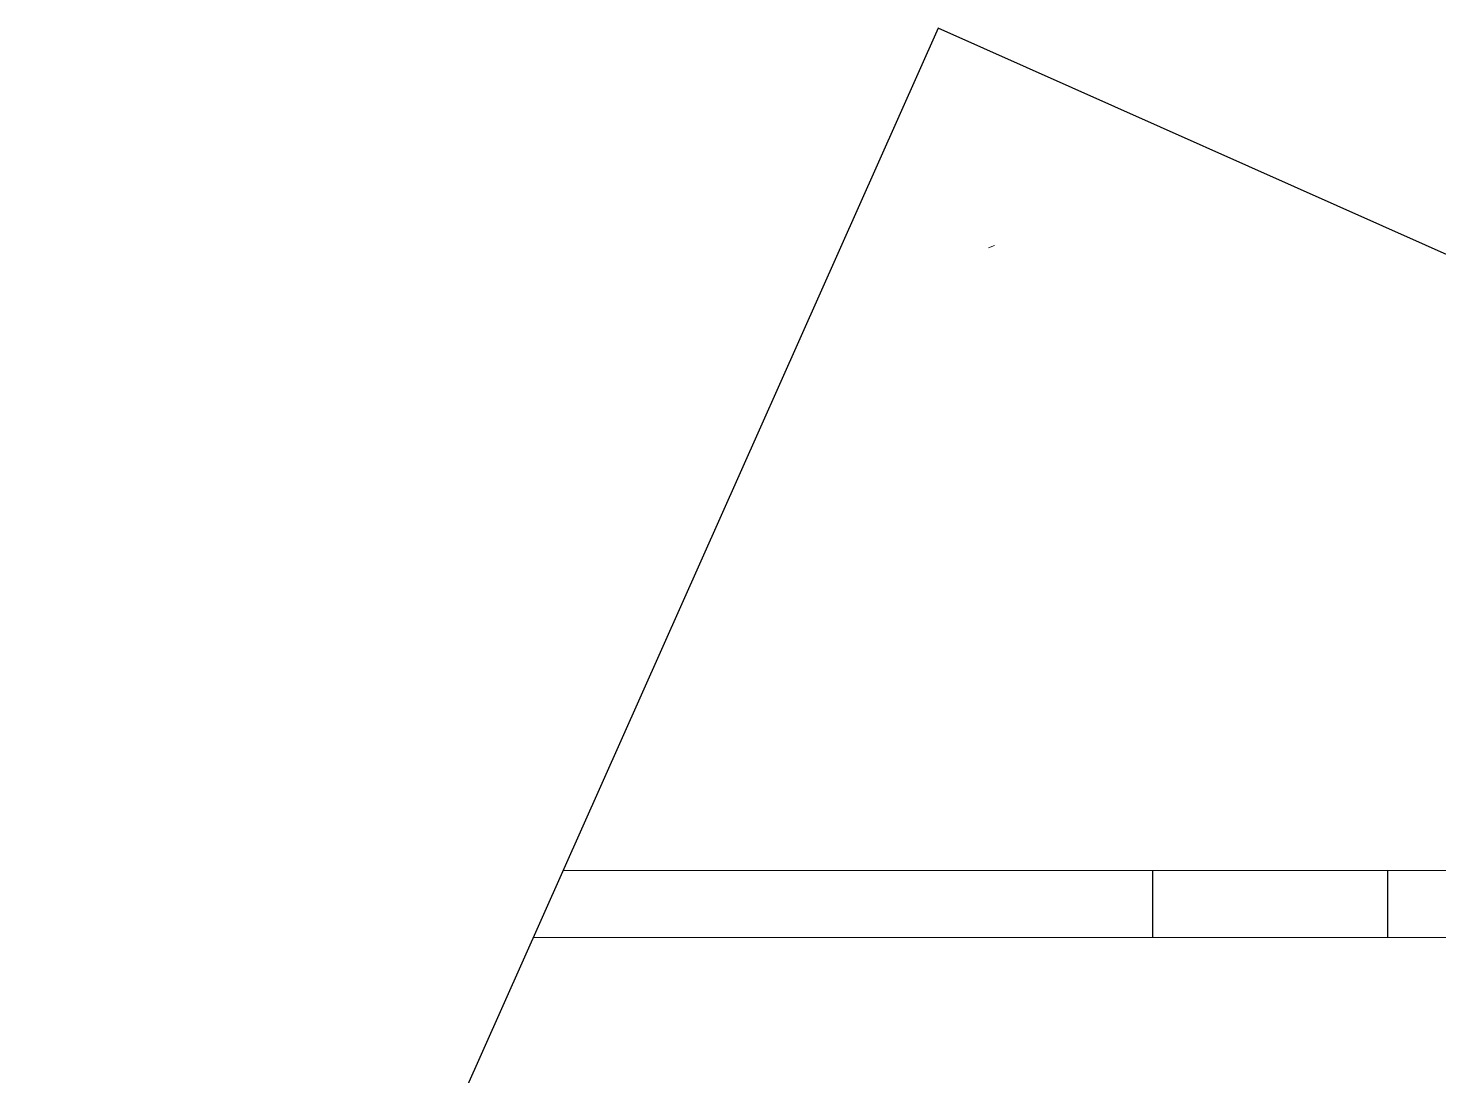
# Model space of a CAD drawing. Header units: inches. Extents: x 15 to 22798, y 21 to 21519.
# Drawn here: x 17364 to 18625, y 11832 to 12768 of the extents above; entities that cross this region are included whole.
import ezdxf

# ---------------------------------------------------------------- set-up
doc = ezdxf.new("R2010")
doc.units = ezdxf.units.IN
doc.header["$MEASUREMENT"] = 0
doc.layers.add('ARREDAMENTO', color=8, linetype='Continuous', lineweight=13)

msp = doc.modelspace()

# ---------------------------------------------------------------- linework, layer by layer
for p, q in [((19869.6, 12015), (17842.1, 12015.5)), ((18369.3, 11955.4), (18369.4, 12015.4)), ((18579.3, 11955.4), (18579.3, 12015.4)), ((20004.5, 11955), (17815.4, 11955.6))]:
    msp.add_line(p, q)
msp.add_lwpolyline([(17363.9, 10941.4), (19191, 10127.9), (20004.5, 11955), (18177.4, 12768.5)], close=True)
at = {"layer": 'ARREDAMENTO', "linetype": 'Continuous'}
msp.add_line((18227.6, 12574.2), (18222.5, 12572.2), dxfattribs=at)

doc.saveas('drawing.dxf')
